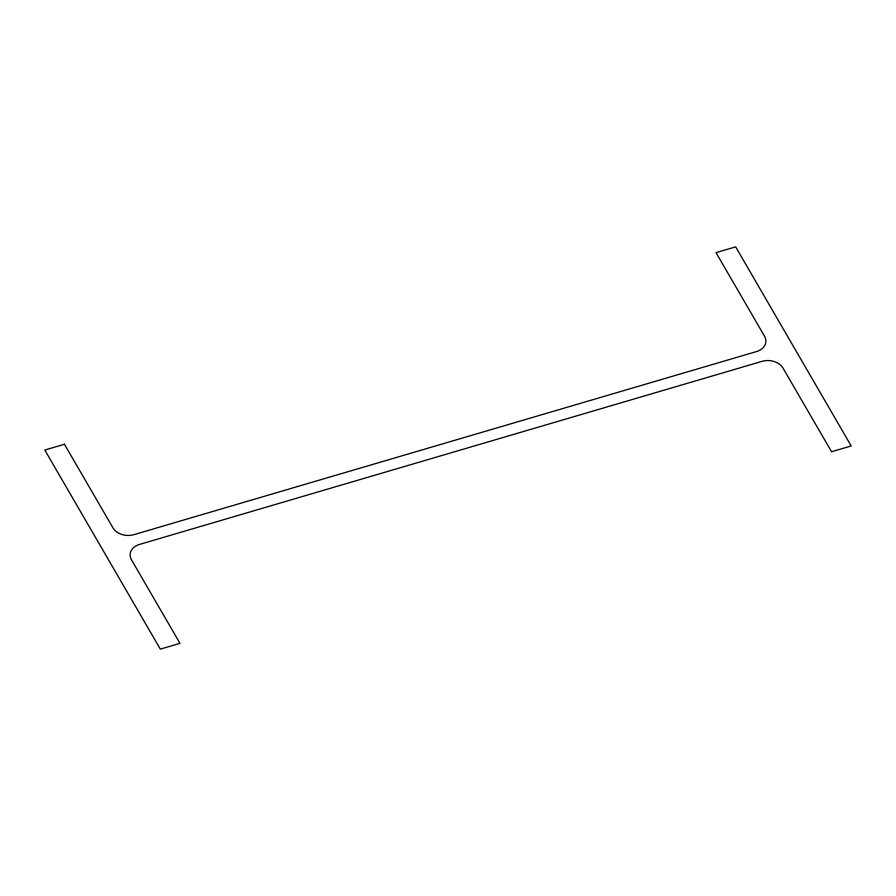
<?xml version="1.0" encoding="UTF-8"?>
<svg xmlns="http://www.w3.org/2000/svg" width="896" height="896" viewBox="0 0 896 896"><rect width="100%" height="100%" fill="white"/><g stroke="black" fill="none" stroke-linecap="round" stroke-linejoin="round"><path stroke-width="1.34" d="M64.445 444.259L44.8 450.038L160.339 649.13L179.973 643.35L131.466 559.754A15.837 11.827 5.1 0 1 139.474 544.432L762.182 361.312A15.837 11.827 5.1 0 1 783.048 368.133L831.555 451.741L851.2 445.962L735.661 246.87L716.027 252.65L764.534 336.246A15.837 11.827 5.1 0 1 756.526 351.568L133.818 534.688A15.837 11.827 5.1 0 1 112.952 527.867L64.445 444.259"/></g></svg>
